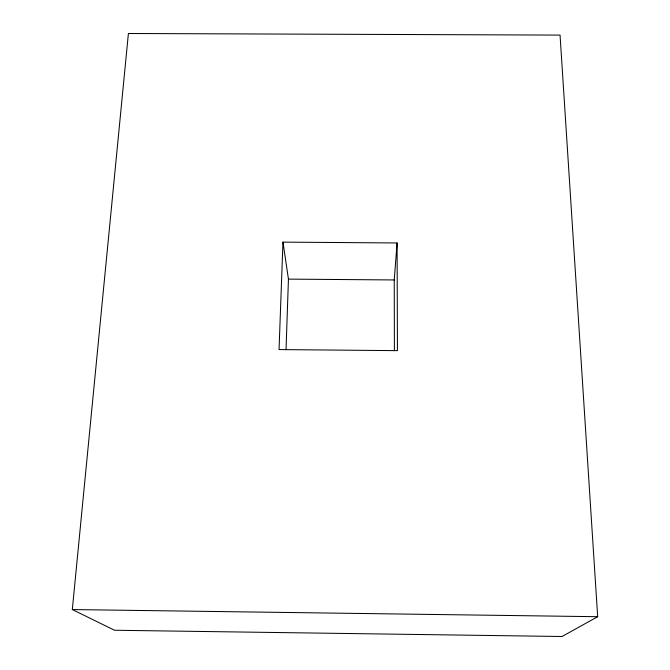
<?xml version="1.0" encoding="UTF-8"?>
<svg xmlns="http://www.w3.org/2000/svg" width="670" height="670" viewBox="0 0 670 670"><rect width="100%" height="100%" fill="white"/><g stroke="black" fill="none" stroke-linecap="round" stroke-linejoin="round"><path stroke-width="1" d="M286.04 349.656L288.443 279.122L282.966 242.13L397.084 242.959L397.436 350.653L279.047 349.572L282.966 242.13M394.404 350.644L394.245 279.951L397.084 242.959M72.318 609.558L128.397 33.5L560.053 35.091L597.682 616.702L562.038 636.5L114.528 630.252L72.318 609.558L597.682 616.702M288.443 279.122L394.245 279.951"/></g></svg>
